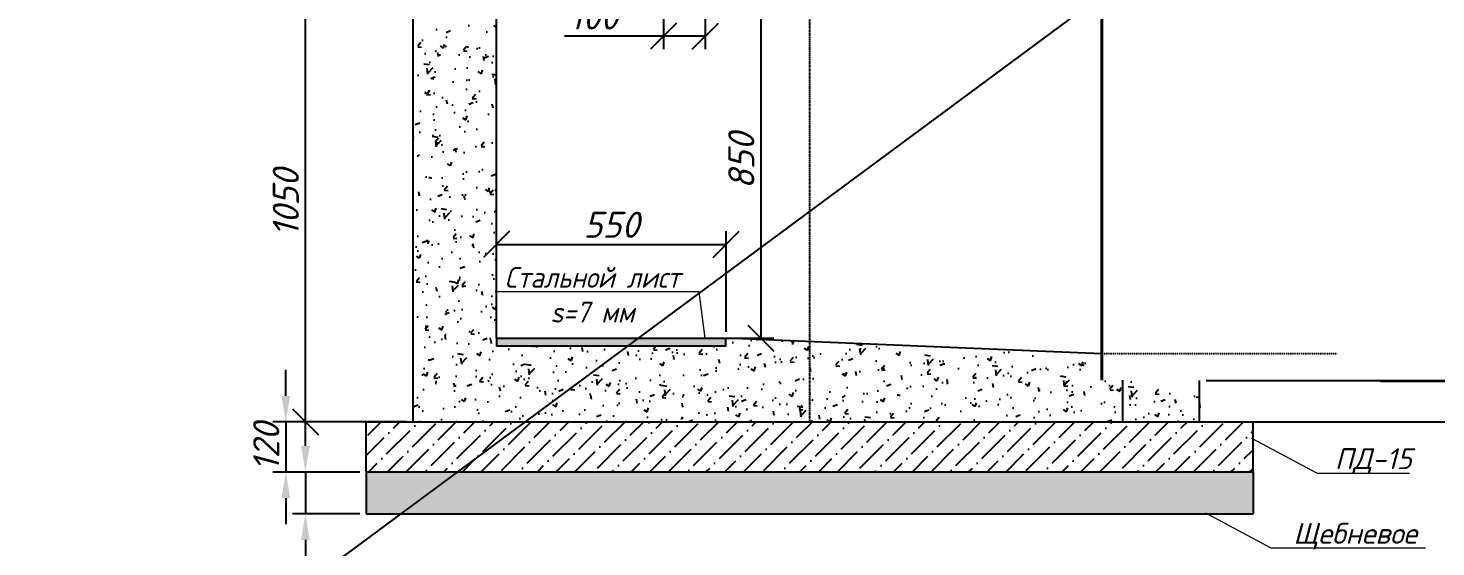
# Model space of a CAD drawing. Header units: millimetres. Extents: x 41097286 to 43803126, y 21258419 to 22595975.
# Drawn here: x 42550976 to 42618414, y 21845375 to 21870232 of the extents above; entities that cross this region are included whole.
import ezdxf
from ezdxf import colors
from ezdxf.entities.mleader import LeaderData, LeaderLine
from ezdxf.math import Vec2, Vec3

# ---------------------------------------------------------------- set-up
doc = ezdxf.new("R2010")
doc.units = ezdxf.units.MM
doc.linetypes.add('ACAD_ISO10W100', pattern=[18.5, 12, -3, 0.5, -3])
doc.linetypes.add('DASHED', pattern=[0.75, 0.5, -0.25])
doc.layers.add('ВК_К1_текст', color=34, linetype='Continuous')
doc.styles.add('note', font='isocpeur.ttf', dxfattribs={"width": 0.9, "oblique": 15})
doc.styles.get("Standard").update_dxf_attribs({"font": 'isocpeui.ttf'})
doc.dimstyles.new('ISO-25', dxfattribs={"dimtxt": 2.5, "dimasz": 2.5, "dimexe": 1.25, "dimexo": 0.625, "dimtad": 1, "dimtxsty": 'Standard', "dimcen": 2.5, "dimadec": 0, "dimazin": 0, "dimtfac": 1, "dimtmove": 0, "dimatfit": 3, "dimfxl": 1, "dimarcsym": 0})
pattern_1 = [(49.99999999999999, (-809614603.9085054, -416865769.2956679), (2186.216027952048, -191.269026466837), [228.6, -2514.6]), (355, (-809614603.9085054, -416865769.2956679), (-422.9210570996321, 2292.682142868422), [182.88, -2011.68701004]), (100.4514447, (-809614421.7244214, -416865785.23471), (1763.294965084239, 2101.413022946341), [194.2801056, -2137.0829352]), (46.18420000000002, (-809614603.9085054, -416865159.695668), (3252.948490705558, -504.5079351927257), [342.8999999999994, -3771.899999999996]), (96.63555760999992, (-809614332.8297055, -416865201.737668), (2848.849608618036, 2969.113495172658), [291.42027768, -3205.62729792]), (351.1841511700001, (-809614603.9085054, -416865159.695668), (2848.849608779724, 2969.113495026391), [274.31960484, -3017.51678304]), (21, (-809614299.1085055, -416865312.095668), (1819.37269522959, -1227.182378245051), [228.6, -2514.6]), (326.0000000000001, (-809614299.1085055, -416865312.095668), (741.6243401717647, 2210.255593467831), [182.88, -2011.68]), (71.45144499999999, (-809614147.4941143, -416865414.3608668), (2560.997031344594, 983.0732266308628), [194.2801056, -2137.0792512]), (37.50000000000001, (-809614603.9085054, -416865769.2956679), (37.0632390071018, 1014.660466477837), [0, -1987.296, 0, -2042.16, 0, -2019.3]), (7.499999999999999, (-809614603.9085054, -416865769.2956679), (801.8359501236689, 1202.166897817434), [0, -1164.336, 0, -1941.576, 0, -769.62]), (327.5, (-809615283.6125054, -416865769.2956679), (1627.087142002457, -68.74492791208132), [0, -762, 0, -2377.44, 0, -3154.679999999999]), (317.5, (-809615588.4125054, -416865769.2956679), (1777.550176632217, 305.1178923999963), [0, -990.5999999999999, 0, -1578.864, 0, -2240.28])]

# ---------------------------------------------------------------- blocks, each defined once
blk = doc.blocks.new('_Oblique')
at = {"color": 0, "linetype": 'ByBlock', "lineweight": -2}
blk.add_line((-0.5, -0.5), (0.5, 0.5), dxfattribs=at)
blk = doc.blocks.new('*D99')
at = {"color": 0, "lineweight": -2, "transparency": 16777216}
for p, q in [((42573415.75092819, 21855684.33834855), (42573415.75092819, 21860496.81923107)), ((42584415.75092819, 21855684.33834855), (42584415.75092819, 21860496.81923107)), ((42573415.75092819, 21859871.81923107), (42584415.75092819, 21859871.81923107))]:
    blk.add_line(p, q, dxfattribs=at)
at = {"layer": 'Defpoints', "color": 0, "transparency": 16777216}
for p in [(42584415.75092819, 21859871.81923107), (42573415.75092819, 21855371.83834855), (42584415.75092819, 21855371.83834855)]:
    blk.add_point(p, dxfattribs=at)
at = {"color": 0, "lineweight": -2, "transparency": 16777216, "xscale": 1250, "yscale": 1250, "zscale": 1250, "rotation": 180}
blk.add_blockref('_Oblique', (42573415.75092819, 21859871.81923107), dxfattribs=at)
at = {"color": 0, "lineweight": -2, "transparency": 16777216, "xscale": 1250, "yscale": 1250, "zscale": 1250}
blk.add_blockref('_Oblique', (42584415.75092819, 21859871.81923107), dxfattribs=at)
at = {"color": 0, "lineweight": 5, "transparency": 16777216, "insert": (42578915.75092819, 21860809.31923107), "char_height": 1250, "attachment_point": 5}
blk.add_mtext('550', dxfattribs=at)
blk = doc.blocks.new('*D100')
at = {"color": 0, "lineweight": -2, "transparency": 16777216}
for p, q in [((42583728.25092819, 21872360.81748317), (42586704.591216, 21872360.81748317)), ((42586079.591216, 21872360.81748317), (42586079.591216, 21855371.83834855)), ((42583728.25092819, 21855371.83834855), (42586704.591216, 21855371.83834855))]:
    blk.add_line(p, q, dxfattribs=at)
at = {"layer": 'Defpoints', "color": 0, "transparency": 16777216}
for p in [(42583415.75092819, 21872360.81748317), (42583415.75092819, 21855371.83834855), (42586079.591216, 21855371.83834855)]:
    blk.add_point(p, dxfattribs=at)
at = {"color": 0, "lineweight": -2, "transparency": 16777216, "xscale": 1250, "yscale": 1250, "zscale": 1250}
for p, rotation in [((42586079.591216, 21872360.81748317), 90), ((42586079.591216, 21855371.83834855), 270)]:
    blk.add_blockref('_Oblique', p, dxfattribs=dict(at, rotation=rotation))
at = {"color": 0, "lineweight": 5, "transparency": 16777216, "insert": (42585142.09121599, 21863866.32791587), "char_height": 1250, "attachment_point": 5, "rotation": 90}
blk.add_mtext('850', dxfattribs=at)
blk = doc.blocks.new('*D103')
at = {"color": 0, "lineweight": -2, "transparency": 16777216}
for p, q in [((42569103.25092819, 21872360.81748323), (42563632.29902676, 21872360.81748323)), ((42564257.29902676, 21851360.81748323), (42564257.29902676, 21872360.81748323)), ((42569103.25092807, 21851360.81748323), (42563632.29902676, 21851360.81748323))]:
    blk.add_line(p, q, dxfattribs=at)
at = {"layer": 'Defpoints', "color": 0, "transparency": 16777216}
for p in [(42564257.29902676, 21872360.81748323), (42569415.75092819, 21872360.81748323), (42569415.75092807, 21851360.81748323)]:
    blk.add_point(p, dxfattribs=at)
at = {"color": 0, "lineweight": -2, "transparency": 16777216, "xscale": 1250, "yscale": 1250, "zscale": 1250}
for p, rotation in [((42564257.29902676, 21872360.81748323), 90), ((42564257.29902676, 21851360.81748323), 270)]:
    blk.add_blockref('_Oblique', p, dxfattribs=dict(at, rotation=rotation))
at = {"color": 0, "lineweight": 5, "transparency": 16777216, "insert": (42563319.79902675, 21861860.81748324), "char_height": 1250, "attachment_point": 5, "rotation": 90}
blk.add_mtext('1050', dxfattribs=at)
blk = doc.blocks.new('*D104')
at = {"color": 0, "lineweight": -2, "transparency": 16777216}
for p, q in [((42563319.79902653, 21852610.81748323), (42563319.79902653, 21853860.81748323)), ((42563944.79902676, 21851360.81748323), (42562694.79902653, 21851360.81748323)), ((42563319.79902653, 21851360.81748323), (42563319.79902653, 21848960.81748335)), ((42566861.11612657, 21848960.81748335), (42562694.79902653, 21848960.81748335)), ((42563319.79902653, 21847710.81748335), (42563319.79902653, 21846460.81748335))]:
    blk.add_line(p, q, dxfattribs=at)
at = {"color": 0, "transparency": 16777216}
for points in [[(42563111.46569319, 21852610.81748323), (42563528.13235986, 21852610.81748323), (42563319.79902653, 21851360.81748323)], [(42563111.46569319, 21847710.81748335), (42563528.13235986, 21847710.81748335), (42563319.79902653, 21848960.81748335)]]:
    blk.add_solid(points, dxfattribs=at)
at = {"layer": 'Defpoints', "color": 0, "transparency": 16777216}
for p in [(42564257.29902676, 21851360.81748323), (42563319.79902653, 21848960.81748335), (42567173.61612657, 21848960.81748335)]:
    blk.add_point(p, dxfattribs=at)
at = {"color": 0, "lineweight": 5, "transparency": 16777216, "insert": (42562382.29902652, 21850160.81748329), "char_height": 1250, "attachment_point": 5, "rotation": 90}
blk.add_mtext('120', dxfattribs=at)
blk = doc.blocks.new('*D105')
at = {"color": 0, "lineweight": -2, "transparency": 16777216}
for p, q in [((42564257.29902676, 21850210.81748335), (42564257.29902676, 21851460.81748335)), ((42566861.11612669, 21848960.81748335), (42563632.29902676, 21848960.81748335)), ((42564257.29902676, 21848960.81748335), (42564257.29902676, 21846960.81748359)), ((42566861.11612669, 21846960.81748359), (42563632.29902676, 21846960.81748359)), ((42564257.29902676, 21845710.81748359), (42564257.29902676, 21841671.04475631))]:
    blk.add_line(p, q, dxfattribs=at)
at = {"color": 0, "transparency": 16777216}
for points in [[(42564048.96569342, 21850210.81748335), (42564465.63236009, 21850210.81748335), (42564257.29902676, 21848960.81748335)], [(42564048.96569342, 21845710.81748359), (42564465.63236009, 21845710.81748359), (42564257.29902676, 21846960.81748359)]]:
    blk.add_solid(points, dxfattribs=at)
at = {"layer": 'Defpoints', "color": 0, "transparency": 16777216}
for p in [(42567173.61612669, 21848960.81748335), (42564257.29902676, 21846960.81748359), (42567173.61612669, 21846960.81748359)]:
    blk.add_point(p, dxfattribs=at)
at = {"color": 0, "lineweight": 5, "transparency": 16777216, "insert": (42563319.79902675, 21843065.93111996), "char_height": 1250, "attachment_point": 5, "rotation": 90}
blk.add_mtext('100', dxfattribs=at)
blk = doc.blocks.new('*D107')
at = {"color": 0, "lineweight": -2, "transparency": 16777216}
for p, q in [((42616007.03341368, 21871880.8171734), (42625218.55841473, 21871880.8171734)), ((42624593.55841473, 21871880.8171734), (42624593.55841473, 21853322.3764268)), ((42615766.33108917, 21853322.3764268), (42625218.55841473, 21853322.3764268))]:
    blk.add_line(p, q, dxfattribs=at)
at = {"layer": 'Defpoints', "color": 0, "transparency": 16777216}
for p in [(42615694.53341368, 21871880.8171734), (42615453.83108917, 21853322.3764268), (42624593.55841473, 21853322.3764268)]:
    blk.add_point(p, dxfattribs=at)
at = {"color": 0, "lineweight": -2, "transparency": 16777216, "xscale": 1250, "yscale": 1250, "zscale": 1250}
for p, rotation in [((42624593.55841473, 21871880.8171734), 90), ((42624593.55841473, 21853322.3764268), 270)]:
    blk.add_blockref('_Oblique', p, dxfattribs=dict(at, rotation=rotation))
at = {"color": 0, "lineweight": 5, "transparency": 16777216, "insert": (42623656.05841472, 21862601.59680011), "char_height": 1250, "attachment_point": 5, "rotation": 90}
blk.add_mtext('928', dxfattribs=at)
blk = doc.blocks.new('_None')
blk = doc.blocks.new('*D112')
at = {"color": 0, "lineweight": -2, "transparency": 16777216}
for p, q in [((42581415.75092819, 21872048.31748323), (42581415.75092819, 21869228.17122112)), ((42583415.75092819, 21872048.31748323), (42583415.75092819, 21869228.17122112)), ((42581415.75092819, 21869853.17122112), (42576677.5880494, 21869853.17122112)), ((42583415.75092819, 21869853.17122112), (42581415.75092819, 21869853.17122112))]:
    blk.add_line(p, q, dxfattribs=at)
at = {"layer": 'Defpoints', "color": 0, "transparency": 16777216}
for p in [(42581415.75092819, 21872360.81748323), (42583415.75092819, 21872360.81748323), (42583415.75092819, 21869853.17122112)]:
    blk.add_point(p, dxfattribs=at)
at = {"color": 0, "lineweight": -2, "transparency": 16777216, "xscale": 1250, "yscale": 1250, "zscale": 1250, "rotation": 180}
blk.add_blockref('_Oblique', (42581415.75092819, 21869853.17122112), dxfattribs=at)
at = {"color": 0, "lineweight": -2, "transparency": 16777216, "xscale": 1250, "yscale": 1250, "zscale": 1250}
blk.add_blockref('_Oblique', (42583415.75092819, 21869853.17122112), dxfattribs=at)
at = {"color": 0, "lineweight": 5, "transparency": 16777216, "insert": (42578072.47441304, 21870790.67122112), "char_height": 1250, "attachment_point": 5}
blk.add_mtext('100', dxfattribs=at)
blk = doc.blocks.new('*D113')
at = {"color": 0, "lineweight": -2, "transparency": 16777216}
for p, q in [((42607407.84802058, 21853347.02030967), (42625218.55841473, 21853347.02030967)), ((42624593.55841473, 21853347.02030967), (42624593.55841473, 21851360.81748335)), ((42607407.84802058, 21851360.81748335), (42625218.55841473, 21851360.81748335)), ((42624593.55841473, 21851360.81748335), (42624593.55841473, 21847321.04475607))]:
    blk.add_line(p, q, dxfattribs=at)
at = {"layer": 'Defpoints', "color": 0, "transparency": 16777216}
for p in [(42607095.34802058, 21853347.02030967), (42607095.34802058, 21851360.81748335), (42624593.55841473, 21851360.81748335)]:
    blk.add_point(p, dxfattribs=at)
at = {"color": 0, "lineweight": -2, "transparency": 16777216, "xscale": 1250, "yscale": 1250, "zscale": 1250}
for p, rotation in [((42624593.55841473, 21853347.02030967), 90), ((42624593.55841473, 21851360.81748335), 270)]:
    blk.add_blockref('_Oblique', p, dxfattribs=dict(at, rotation=rotation))
at = {"color": 0, "lineweight": 5, "transparency": 16777216, "insert": (42623656.05841472, 21848715.93111972), "char_height": 1250, "attachment_point": 5, "rotation": 90}
blk.add_mtext('100', dxfattribs=at)

msp = doc.modelspace()

# ---------------------------------------------------------------- hatches: boundary and pattern name
at = {"transparency": 33554567}
h = msp.add_hatch(dxfattribs=at)
h.set_pattern_fill('AR-CONC', color=256, scale=12)
h.set_pattern_definition(pattern_1)
h.paths.add_polyline_path([(42569415.75092807, 21851360.81748323), (42588415.75092819, 21851360.81748323), (42588415.75092819, 21855204.94482295), (42584415.75092819, 21855371.83834855), (42584403.27030328, 21855371.83834855), (42584403.27030328, 21854992.30187218), (42573415.75092819, 21854992.30187218), (42573415.75092819, 21855371.83834855), (42573415.75092819, 21872360.81748323), (42569415.75092807, 21872360.81748323)])
h = msp.add_hatch(color=256)
h.dxf.hatch_style = 1
h.paths.add_polyline_path([(42573415.75092819, 21855371.83834855), (42573415.75092819, 21854992.30187218), (42584403.27030328, 21854992.30187218), (42584403.27030328, 21855371.83834855)])
h = msp.add_hatch(dxfattribs=at)
h.set_pattern_fill('AR-CONC', color=256, scale=12)
h.set_pattern_definition(pattern_1)
h.paths.add_polyline_path([(42588415.75092819, 21855204.94482295), (42588415.75092819, 21851360.81748335), (42603415.75092819, 21851360.81748335), (42603415.75092819, 21853357.86911545), (42602415.75092819, 21853360.81748335), (42602415.75092819, 21854620.81748335)])
h.paths.add_polyline_path([(42603415.75092819, 21853357.86911545), (42603415.75092819, 21851360.81748335), (42607095.34802034, 21851360.81748335), (42607095.34802058, 21853347.02030967)])
at = {"transparency": 33554539}
h = msp.add_hatch(dxfattribs=at)
h.set_pattern_fill('ANSI36', color=256, scale=200)
h.set_pattern_definition([(45, (-809614603.9085054, -416865769.2956679), (336.7596045400934, 1234.785216647009), [1587.5, -317.5, 0, -317.5])])
h.paths.add_polyline_path([(42609657.88573006, 21851360.81748335), (42567173.61612657, 21851360.81748335), (42567173.61612657, 21848960.81748335), (42609657.88573006, 21848960.81748335)])
at = {"transparency": 33554567}
h = msp.add_hatch(dxfattribs=at)
h.set_pattern_fill('AR-CONC', color=256, scale=10)
h.set_pattern_definition([(49.99999999999999, (-809614603.9085054, -416865769.2956679), (1821.84668996004, -159.3908553890309), [190.5, -2095.5]), (355, (-809614603.9085054, -416865769.2956679), (-352.4342142496934, 1910.568452390351), [152.4, -1676.4058417]), (100.4514447, (-809614452.0884354, -416865782.578203), (1469.412470903533, 1751.177519121951), [161.900088, -1780.902446]), (46.18420000000002, (-809614603.9085054, -416865261.2956679), (2710.790408921299, -420.4232793272715), [285.7499999999995, -3143.249999999995]), (96.63555760999992, (-809614378.0095054, -416865296.330668), (2374.04134051503, 2474.261245977215), [242.8502314, -2671.3560816]), (351.1841511700001, (-809614603.9085054, -416865261.2956679), (2374.04134064977, 2474.261245855327), [228.5996707, -2514.5973192]), (21, (-809614349.9085054, -416865388.2956679), (1516.143912691325, -1022.651981870876), [190.5, -2095.5]), (326.0000000000001, (-809614349.9085054, -416865388.2956679), (618.0202834764707, 1841.879661223193), [152.4, -1676.4]), (71.45144499999999, (-809614223.5631795, -416865473.5166669), (2134.164192787161, 819.2276888590525), [161.900088, -1780.899376]), (37.50000000000001, (-809614603.9085054, -416865769.2956679), (30.88603250591817, 845.550388731531), [0, -1656.08, 0, -1701.8, 0, -1682.75]), (7.499999999999999, (-809614603.9085054, -416865769.2956679), (668.1966251030575, 1001.805748181195), [0, -970.28, 0, -1617.98, 0, -641.35]), (327.5, (-809615170.3285054, -416865769.2956679), (1355.905951668714, -57.28743992673444), [0, -635, 0, -1981.2, 0, -2628.9]), (317.5, (-809615424.3285054, -416865769.2956679), (1481.29181386018, 254.2649103333303), [0, -825.5, 0, -1315.72, 0, -1866.9])])
h.paths.add_polyline_path([(42609657.88573006, 21848960.81748347), (42567173.61612669, 21848960.81748317), (42567173.61612681, 21846960.81748335), (42609657.88573018, 21846960.81748347)])

# ---------------------------------------------------------------- linework, layer by layer
for p, q in [((42526286.45136128, 21815470.39377114), (42745966.00116405, 21978038.65198201)), ((42569415.75092807, 21851360.81748323), (42569415.75092807, 21872360.81748323)), ((42573415.75092819, 21855371.83834855), (42573415.75092819, 21872360.81748323)), ((42573415.75092819, 21855371.83834855), (42584415.75092819, 21855371.83834855)), ((42573415.75092819, 21855371.83834855), (42573415.75092819, 21854992.30187218)), ((42584403.27030328, 21854992.30187218), (42584403.27030328, 21855372.35908238)), ((42602415.75092819, 21854620.81748335), (42584415.75092819, 21855371.83834855)), ((42584403.27030328, 21854992.30187218), (42573415.75092819, 21854992.30187218)), ((42603415.75092819, 21851360.81748335), (42603415.75092819, 21853360.81748323)), ((42607095.34802034, 21851360.81748323), (42607095.34802058, 21853347.02030967)), ((42567173.61612669, 21851360.81748323), (42609657.88573006, 21851360.81748335)), ((42567173.61612657, 21848960.81748335), (42567173.61612657, 21851360.81748335)), ((42609657.88573006, 21848960.81748335), (42609657.88573006, 21851360.81748335)), ((42609657.88573006, 21848960.81748341), (42567173.61612669, 21848960.81748335)), ((42567173.61612657, 21848960.81748335), (42567173.61612669, 21846960.81748347)), ((42609657.88573006, 21848960.81748335), (42609657.88573018, 21846960.81748335)), ((42567173.61612669, 21846960.81748359), (42609657.88573018, 21846960.81748335))]:
    msp.add_line(p, q)
at = {"color": 1, "linetype": 'ACAD_ISO10W100', "ltscale": 0.02}
msp.add_line((42588415.75092819, 21913860.81748335), (42588415.75092819, 21851360.81748335), dxfattribs=at)
at = {"lineweight": 40}
msp.add_line((42602415.75092819, 21871880.81748335), (42602415.75092819, 21853360.81748335), dxfattribs=at)
at = {"linetype": 'DASHED', "ltscale": 0.1}
msp.add_line((42613707.93755081, 21854620.81748335), (42602415.75092819, 21854620.81748335), dxfattribs=at)

# ---------------------------------------------------------------- dimensions: what is measured, and where the dimension line sits
at = {"lineweight": 5}
for base, p1, p2, override, picture, middle in [((42564257.29902676, 21872360.81748323), (42569415.75092807, 21851360.81748323), (42569415.75092819, 21872360.81748323), {"dimscale": 500.0000000000001, "dimlfac": 0.05, "dimtxsty": 'Standard', "dimblk1": 'Oblique', "dimblk2": 'Oblique', "dimsah": 1}, '*D103', (42563319.79902675, 21861860.81748324)), ((42564257.29902676, 21846960.81748359), (42567173.61612669, 21848960.81748335), (42567173.61612669, 21846960.81748359), {"dimscale": 500.0000000000001, "dimlfac": 0.05, "dimtxsty": 'Standard'}, '*D105', (42563319.79902675, 21843065.93111996))]:
    dim = msp.add_linear_dim(base=base, p1=p1, p2=p2, angle=90, dimstyle='ISO-25', override=override, dxfattribs=at)
    dim.commit()
    dim.dimension.update_dxf_attribs({"geometry": picture, "text_midpoint": middle})
for base, p1, p2, text, override, picture, middle in [((42586079.591216, 21855371.83834855), (42583415.75092819, 21872360.81748317), (42583415.75092819, 21855371.83834855), '850', {"dimscale": 500.0000000000001, "dimdec": 0, "dimlfac": 0.05, "dimtxsty": 'Standard', "dimblk1": 'Oblique', "dimblk2": 'Oblique', "dimsah": 1}, '*D100', (42585142.09121599, 21863866.32791587)), ((42624593.55841473, 21853322.3764268), (42615694.53341368, 21871880.8171734), (42615453.83108917, 21853322.3764268), '928', {"dimscale": 500.0000000000001, "dimlfac": 0.05, "dimtxsty": 'Standard', "dimblk1": 'Oblique', "dimblk2": 'Oblique', "dimsah": 1}, '*D107', (42623656.05841472, 21862601.59680011)), ((42624593.55841473, 21851360.81748335), (42607095.34802058, 21853347.02030967), (42607095.34802058, 21851360.81748335), '100', {"dimscale": 500.0000000000001, "dimlfac": 0.05, "dimtxsty": 'Standard', "dimblk1": 'Oblique', "dimblk2": 'Oblique', "dimsah": 1}, '*D113', (42623656.05841472, 21848715.93111972))]:
    dim = msp.add_linear_dim(base=base, p1=p1, p2=p2, angle=90, text=text, dimstyle='ISO-25', override=override, dxfattribs=at)
    dim.commit()
    dim.dimension.update_dxf_attribs({"geometry": picture, "text_midpoint": middle})
dim = msp.add_linear_dim(base=(42583415.75092819, 21869853.17122112), p1=(42581415.75092819, 21872360.81748323), p2=(42583415.75092819, 21872360.81748323), dimstyle='ISO-25', override={"dimscale": 500.0000000000001, "dimlfac": 0.05, "dimtxsty": 'Standard', "dimblk1": 'Oblique', "dimblk2": 'Oblique', "dimsah": 1}, dxfattribs=at)
dim.commit()
dim.dimension.update_dxf_attribs({"geometry": '*D112', "text_midpoint": (42578072.47441304, 21869853.17122112), "dimtype": 160})
dim = msp.add_linear_dim(base=(42584415.75092819, 21859871.81923107), p1=(42573415.75092819, 21855371.83834855), p2=(42584415.75092819, 21855371.83834855), dimstyle='ISO-25', override={"dimscale": 500.0000000000001, "dimlfac": 0.05, "dimtxsty": 'Standard', "dimblk1": 'Oblique', "dimblk2": 'Oblique', "dimsah": 1}, dxfattribs=at)
dim.commit()
dim.dimension.update_dxf_attribs({"geometry": '*D99', "text_midpoint": (42578915.75092819, 21860809.31923107)})
dim = msp.add_linear_dim(base=(42563319.79902653, 21848960.81748335), p1=(42564257.29902676, 21851360.81748323), p2=(42567173.61612657, 21848960.81748335), angle=90, dimstyle='ISO-25', override={"dimscale": 500.0000000000001, "dimlfac": 0.05, "dimtxsty": 'Standard'}, dxfattribs=at)
dim.commit()
dim.dimension.update_dxf_attribs({"geometry": '*D104', "text_midpoint": (42563319.79902652, 21850160.81748329), "dimtype": 160})

# ---------------------------------------------------------------- leaders
at = {"layer": 'ВК_К1_текст', "color": 0, "linetype": 'Continuous', "lineweight": 5}
ml = msp.add_multileader_mtext('Standard', dxfattribs=at)
ml.set_content('Стальной лист\\Ps=7 мм', style='note')
ml.set_leader_properties(lineweight=15)
ml.set_arrow_properties(name='NONE')
ml.build(insert=Vec2(0, 0))
ml.multileader.update_dxf_attribs({"text_left_attachment_type": 6, "text_right_attachment_type": 6, "dogleg_length": 0.1, "arrow_head_size": 1000, "scale": 20})
ctx = ml.context
ctx.base_point, ctx.scale, ctx.char_height, ctx.arrow_head_size, ctx.landing_gap_size, ctx.plane_origin = Vec3(42572930.17116189, 21857588.84893529), 20, 1000, 1000, 800, Vec3(42546910.50645009, 21284833.88055865)
ctx.left_attachment, ctx.right_attachment, ctx.text_align_type = 6, 6, 1
notes = []
notes.append((ctx, [(1, (1, 1, 0), (42583118.12035432, 21857588.84893529), (-1, 0), 40, [(0, [(42583415.75092843, 21855371.83834831)], 0, [])])]))
ctx.mtext.insert, ctx.mtext.alignment, ctx.mtext.flow_direction = Vec3(42578004.14575818, 21858788.84893529), 2, 5
ml = msp.add_multileader_mtext('Standard', dxfattribs=at)
ml.set_content('{\\fISOCPEUR|b0|i1|c204|p34;\\Q0;\\W1;ПД-15}', style='note')
ml.set_leader_properties(lineweight=15)
ml.set_arrow_properties(name='NONE')
ml.build(insert=Vec2(0, 0))
ml.multileader.update_dxf_attribs({"text_left_attachment_type": 6, "text_right_attachment_type": 6, "dogleg_length": 0.1, "arrow_head_size": 1000, "scale": 20})
ctx = ml.context
ctx.base_point, ctx.scale, ctx.char_height, ctx.arrow_head_size, ctx.landing_gap_size, ctx.plane_origin = Vec3(42612766.02666572, 21848899.10022311), 20, 1000, 1000, 800, Vec3(42586407.52313665, 21280037.71369312)
ctx.left_attachment, ctx.right_attachment, ctx.text_align_type = 6, 6, 1
notes.append((ctx, [(0, (1, 1, 0), (42612726.02666572, 21848899.10022311), (1, 0), 40, [(0, [(42609587.97838095, 21850575.67148278)], 0, [])])]))
ctx.mtext.insert, ctx.mtext.alignment, ctx.mtext.flow_direction = Vec3(42615419.05696872, 21850099.10022311), 2, 5
ml = msp.add_multileader_mtext('Standard', dxfattribs=at)
ml.set_content('{\\fISOCPEUR|b0|i1|c204|p34;\\Q0;\\W1;Щебневое\\Pоснование}', style='note')
ml.set_leader_properties(lineweight=15)
ml.set_arrow_properties(name='NONE')
ml.build(insert=Vec2(0, 0))
ml.multileader.update_dxf_attribs({"text_left_attachment_type": 6, "text_right_attachment_type": 6, "dogleg_length": 0.1, "arrow_head_size": 1000, "scale": 20})
ctx = ml.context
ctx.base_point, ctx.scale, ctx.char_height, ctx.arrow_head_size, ctx.landing_gap_size, ctx.plane_origin = Vec3(42610555.71536282, 21845321.59576122), 20, 1000, 1000, 800, Vec3(42584197.21183363, 21276460.2092313)
ctx.left_attachment, ctx.right_attachment, ctx.text_align_type = 6, 6, 1
notes.append((ctx, [(0, (1, 1, 0), (42610515.71536282, 21845321.59576122), (1, 0), 40, [(0, [(42607377.66707793, 21846998.16702096)], 0, [])])]))
ctx.mtext.insert, ctx.mtext.alignment, ctx.mtext.flow_direction = Vec3(42614547.00324157, 21846521.59576122), 2, 5
for ctx, leaders in notes:
    for number, flags, end, landing, length, lines in leaders:
        leader = LeaderData()
        leader.index, (leader.has_last_leader_line, leader.has_dogleg_vector, leader.attachment_direction) = number, flags
        leader.last_leader_point, leader.dogleg_vector, leader.dogleg_length = Vec3(end), Vec3(landing), length
        for number, points, colour, breaks in lines:
            line = LeaderLine()
            line.index, line.vertices, line.color, line.breaks = number, Vec3.list(points), colors.encode_raw_color(colour), breaks
            leader.lines.append(line)
        ctx.leaders.append(leader)

doc.saveas('drawing.dxf')
